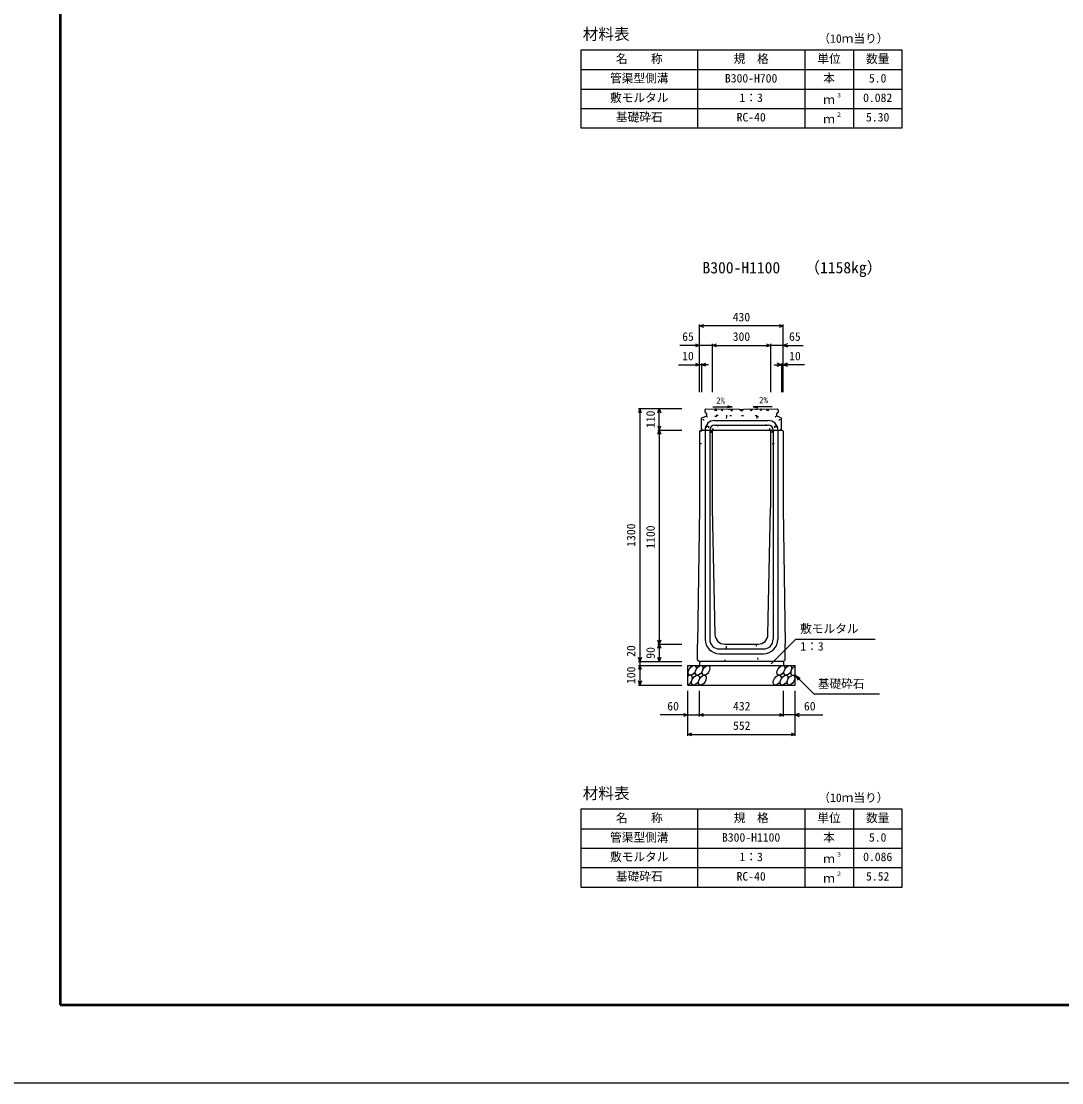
# Model space of a CAD drawing. Units: millimetres, scale not verified. Extents: x -12600 to 12600, y -5940 to 5940.
# Drawn here: x -4000 to 1346, y -5940 to -486 of the extents above; entities that cross this region are included whole.
import ezdxf
from ezdxf.enums import TextEntityAlignment as Align

# ---------------------------------------------------------------- set-up
doc = ezdxf.new("R2010")
doc.units = ezdxf.units.MM
doc.header["$LTSCALE"] = 40
doc.linetypes.add('DOTTED', pattern=[1.75, 0.25, -1.5])
for name, color, linetype, lineweight in [('0-0_DIM', 7, 'Continuous', 25), ('0-1_Defpoints', 5, 'Continuous', 25), ('0-2_HATCH', 6, 'Continuous', 25), ('0-3_HYO', 3, 'Continuous', 25), ('0-4_HYO2', 4, 'Continuous', 25), ('0-5_OUTLINE', 3, 'Continuous', 25), ('0-6_OUTLINE2', 4, 'DOTTED', 25), ('0-7_TXT', 7, 'Continuous', 25), ('0-8_WAKU', 3, 'Continuous', 25)]:
    doc.layers.add(name, color=color, linetype=linetype, lineweight=lineweight)
doc.styles.add('ＭＳ ゴシック', font='')
doc.styles.get('ＭＳ ゴシック').set_extended_font_data('MS Gothic')

msp = doc.modelspace()

# ---------------------------------------------------------------- linework, layer by layer
at = {"layer": '0-0_DIM'}
for p, q in [((-515, -2391.54), (-515, -2044.04)), ((-85, -2051.54), (-515, -2051.54)), ((-85, -2391.54), (-85, -2044.04)), ((-515, -2151.54), (-616.98, -2151.54)), ((-450, -2151.54), (-515, -2151.54)), ((-450, -2144.04), (-450, -2391.54)), ((-450, -2151.54), (-150, -2151.54)), ((-150, -2144.04), (-150, -2391.54)), ((-85, -2151.54), (-150, -2151.54)), ((-85, -2151.54), (16.98, -2151.54)), ((-623.38, -2251.54), (-515, -2251.54)), ((-505, -2251.54), (-515, -2251.54)), ((-505, -2244.04), (-505, -2391.54)), ((-468.7, -2251.54), (-505, -2251.54)), ((-131.3, -2251.54), (-95, -2251.54)), ((-95, -2244.04), (-95, -2391.54)), ((-95, -2251.54), (-85, -2251.54)), ((23.38, -2251.54), (-85, -2251.54)), ((-829.5, -2476.54), (-607, -2476.54)), ((-822, -2476.54), (-822, -3776.54)), ((-722, -2586.54), (-722, -2476.54)), ((-729.5, -2586.54), (-607, -2586.54)), ((-722, -2586.54), (-722, -3686.54)), ((-729.5, -3686.54), (-607, -3686.54)), ((-722, -3686.54), (-722, -3776.54)), ((-146.89, -3787.35), (-20.66, -3661.11)), ((-20.66, -3661.11), (387.24, -3661.11)), ((-829.5, -3776.54), (-607, -3776.54)), ((-829.5, -3796.54), (-607, -3796.54)), ((-822, -3776.54), (-822, -3796.54)), ((-822, -3796.54), (-822, -3896.54)), ((-24, -3846.54), (71.76, -3942.29)), ((-24, -3846.54), (1.98, -3861.54)), ((-24, -3846.54), (-9, -3872.52)), ((-829.5, -3896.54), (-607, -3896.54)), ((-576, -4157.9), (-576, -3926.54)), ((-516, -4057.9), (-516, -3926.54)), ((-84, -4057.9), (-84, -3926.54)), ((-24, -4157.9), (-24, -3926.54)), ((71.76, -3942.29), (409.31, -3942.29)), ((-575, -4050.4), (-716.79, -4050.4)), ((-576, -4050.4), (-516, -4050.4)), ((-516, -4050.4), (-84, -4050.4)), ((-24, -4050.4), (-84, -4050.4)), ((-24, -4050.4), (117.79, -4050.4)), ((-576, -4150.4), (-24, -4150.4))]:
    msp.add_line(p, q, dxfattribs=at)
for points in [[(-493.86, -2059.23), (-515, -2051.54), (-493.86, -2043.84)], [(-106.14, -2043.84), (-85, -2051.54), (-106.14, -2059.23)], [(-536.14, -2143.84), (-515, -2151.54), (-536.14, -2159.23)], [(-428.86, -2159.23), (-450, -2151.54), (-428.86, -2143.84)], [(-171.14, -2143.84), (-150, -2151.54), (-171.14, -2159.23)], [(-63.86, -2143.84), (-85, -2151.54), (-63.86, -2159.23)], [(-536.14, -2243.84), (-515, -2251.54), (-536.14, -2259.23)], [(-483.86, -2259.23), (-505, -2251.54), (-483.86, -2243.84)], [(-116.14, -2259.23), (-95, -2251.54), (-116.14, -2243.84)], [(-63.86, -2243.84), (-85, -2251.54), (-63.86, -2259.23)], [(-814.3, -2497.68), (-822, -2476.54), (-829.7, -2497.68)], [(-729.7, -2497.68), (-722, -2476.54), (-714.3, -2497.68)], [(-729.7, -2565.39), (-722, -2586.54), (-714.3, -2565.39)], [(-729.7, -2607.68), (-722, -2586.54), (-714.3, -2607.68)], [(-714.3, -3665.39), (-722, -3686.54), (-729.7, -3665.39)], [(-729.7, -3707.68), (-722, -3686.54), (-714.3, -3707.68)], [(-814.3, -3755.39), (-822, -3776.54), (-829.7, -3755.39)], [(-714.3, -3755.39), (-722, -3776.54), (-729.7, -3755.39)], [(-814.3, -3817.68), (-822, -3796.54), (-829.7, -3817.68)], [(-814.3, -3875.39), (-822, -3896.54), (-829.7, -3875.39)], [(-597.14, -4042.71), (-576, -4050.4), (-597.14, -4058.1)], [(-494.86, -4058.1), (-516, -4050.4), (-494.86, -4042.71)], [(-105.14, -4042.71), (-84, -4050.4), (-105.14, -4058.1)], [(-2.86, -4042.71), (-24, -4050.4), (-2.86, -4058.1)], [(-554.86, -4158.1), (-576, -4150.4), (-554.86, -4142.71)], [(-45.14, -4142.71), (-24, -4150.4), (-45.14, -4158.1)]]:
    msp.add_lwpolyline(points, dxfattribs=at)
at = {"layer": '0-1_Defpoints'}
msp.add_lwpolyline([(-4200, -5940), (12600, -5940), (12600, 5940), (-4200, 5940)], close=True, dxfattribs=at)
at = {"layer": '0-2_HATCH', "linetype": 'DOTTED'}
for p, q in [((-436.5, -2477.88), (-436.5, -2515.88)), ((-430.5, -2477.99), (-430.5, -2510)), ((-169.5, -2477.99), (-169.5, -2510)), ((-163.5, -2477.88), (-163.5, -2515.88)), ((-436.5, -2515.88), (-376.74, -2517.05)), ((-376.74, -2511.05), (-376.74, -2517.05)), ((-223.26, -2511.05), (-223.26, -2517.05)), ((-223.26, -2517.05), (-163.5, -2515.88))]:
    msp.add_line(p, q, dxfattribs=at)
for points in [[(-436.5, -2477.88), (-300, -2480.53), (-163.5, -2477.88)], [(-430.5, -2510), (-300, -2512.54), (-169.5, -2510)]]:
    msp.add_lwpolyline(points, dxfattribs=at)
for points in [[(-399.92, -2478.59), (-404.25, -2482.74), (-400.09, -2487.07), (-395.76, -2482.91)], [(-349.93, -2479.59), (-354.26, -2483.74), (-350.1, -2488.07), (-345.77, -2483.91)], [(-300, -2480.53), (-295.76, -2484.77), (-300, -2489.01), (-304.24, -2484.77)], [(-250.07, -2479.59), (-245.74, -2483.74), (-249.9, -2488.07), (-254.23, -2483.91)], [(-200.08, -2478.59), (-195.75, -2482.74), (-199.91, -2487.07), (-204.24, -2482.91)]]:
    msp.add_lwpolyline(points, close=True, dxfattribs=at)
at = {"layer": '0-2_HATCH'}
for centre in [(-553.11, -3821.54), (-517.63, -3821.54), (-482.16, -3821.54), (-97.95, -3821.54), (-62.48, -3821.54), (-536.23, -3871.54), (-500.75, -3871.54), (-116.55, -3871.54), (-81.07, -3871.54), (-45.59, -3871.54)]:
    msp.add_ellipse(centre, major_axis=(14.54, 23.54), ratio=0.5792, dxfattribs=at)
for centre, start_param, end_param in [((-27, -3821.54), 0.6666252, 4.1103269), ((-571.7, -3871.54), 3.7419964, 7.318141)]:
    msp.add_ellipse(centre, major_axis=(14.54, 23.54), ratio=0.5792, start_param=start_param, end_param=end_param, dxfattribs=at)
at = {"layer": '0-3_HYO'}
for p, q in [((-525, -634.64), (-525, -1034.64)), ((25, -634.64), (25, -1034.64)), ((275, -634.64), (275, -1034.64)), ((-1125, -734.64), (525, -734.64)), ((-525, -4534.64), (-525, -4934.64)), ((25, -4534.64), (25, -4934.64)), ((275, -4534.64), (275, -4934.64)), ((-1125, -4634.64), (525, -4634.64))]:
    msp.add_line(p, q, dxfattribs=at)
for points in [[(-1125, -1034.64), (525, -1034.64), (525, -634.64), (-1125, -634.64)], [(-1125, -4934.64), (525, -4934.64), (525, -4534.64), (-1125, -4534.64)]]:
    msp.add_lwpolyline(points, close=True, dxfattribs=at)
at = {"layer": '0-4_HYO2'}
for p, q in [((-1125, -834.64), (525, -834.64)), ((-1125, -934.64), (525, -934.64)), ((-1125, -4734.64), (525, -4734.64)), ((-1125, -4834.64), (525, -4834.64))]:
    msp.add_line(p, q, dxfattribs=at)
at = {"layer": '0-5_OUTLINE'}
for p, q in [((-483.21, -2476.96), (-489, -2482.69)), ((-489, -2482.69), (-489, -2493.54)), ((-489, -2493.54), (-480, -2503.54)), ((-483.21, -2476.96), (-312.11, -2480.3)), ((-480, -2503.54), (-480, -2513.54)), ((-291, -2483.54), (-287.89, -2480.3)), ((-111, -2493.54), (-120, -2503.54)), ((-120, -2503.54), (-120, -2513.54)), ((-111, -2482.69), (-111, -2493.54)), ((-505, -2526.54), (-480, -2513.54)), ((-505, -2580.54), (-505, -2526.54)), ((-95, -2526.54), (-120, -2513.54)), ((-95, -2580.54), (-95, -2526.54)), ((-515, -2592.54), (-509, -2586.54)), ((-515, -2592.54), (-515, -2986.54)), ((-509, -2586.54), (-91, -2586.54)), ((-505, -2580.54), (-499, -2586.54)), ((-450, -2586.54), (-450, -2986.54)), ((-150, -2586.54), (-150, -2986.54)), ((-101, -2586.54), (-95, -2580.54)), ((-91, -2586.54), (-85, -2592.54)), ((-85, -2592.54), (-85, -2986.54)), ((-515, -2986.54), (-525, -3686.54)), ((-450, -2986.54), (-436.05, -3637.61)), ((-163.95, -3637.61), (-150, -2986.54)), ((-85, -2986.54), (-75, -3686.54)), ((-525, -3767.54), (-525, -3686.54)), ((-386.06, -3686.54), (-213.94, -3686.54)), ((-75, -3767.54), (-75, -3686.54)), ((-576, -3796.54), (-24, -3796.54)), ((-576, -3896.54), (-576, -3796.54)), ((-525, -3767.54), (-516, -3776.54)), ((-84, -3776.54), (-516, -3776.54)), ((-516, -3776.54), (-516, -3796.54)), ((-84, -3776.54), (-75, -3767.54)), ((-84, -3776.54), (-84, -3796.54)), ((-24, -3896.54), (-24, -3796.54)), ((-576, -3896.54), (-24, -3896.54))]:
    msp.add_line(p, q, dxfattribs=at)
for points in [[(-291, -2483.54), (-309, -2483.54), (-312.11, -2480.3)], [(-287.89, -2480.3), (-116.79, -2476.96), (-111, -2482.69)]]:
    msp.add_lwpolyline(points, dxfattribs=at)
for centre, start, end in [((-386.06, -3636.54), 181.22783, 269.9994), ((-213.94, -3636.54), 270, 358.77242)]:
    msp.add_arc(centre, 50, start, end, dxfattribs=at)
at = {"layer": '0-6_OUTLINE2'}
for p, q in [((-442.3, -2586.54), (-503.36, -2525.68)), ((-481.31, -2514.22), (-395.59, -2586.54)), ((-376.74, -2517.05), (-391.5, -2586.54)), ((-223.26, -2517.05), (-208.5, -2586.54)), ((-118.69, -2514.22), (-204.41, -2586.54)), ((-157.7, -2586.54), (-96.64, -2525.68)), ((-513.5, -2591.04), (-458, -2591.04)), ((-481, -2566.04), (-469, -2566.04)), ((-481, -2566.04), (-481, -2591.04)), ((-469, -2566.04), (-469, -2591.04)), ((-458, -2591.04), (-458, -2656.54)), ((-142, -2591.04), (-142, -2656.54)), ((-142, -2591.04), (-86.5, -2591.04)), ((-131, -2566.04), (-119, -2566.04)), ((-131, -2566.04), (-131, -2591.04)), ((-119, -2566.04), (-119, -2591.04)), ((-515, -2656.54), (-458, -2656.54)), ((-142, -2656.54), (-85, -2656.54)), ((-385, -3776.54), (-375, -3686.54)), ((-225, -3686.54), (-215, -3776.54))]:
    msp.add_line(p, q, dxfattribs=at)
at = {"layer": '0-6_OUTLINE2', "linetype": 'Continuous'}
for p, q in [((-438, -2537.54), (-162, -2537.54)), ((-438, -2561.54), (-162, -2561.54)), ((-487, -2586.54), (-487, -3661.54)), ((-463, -2586.54), (-463, -3661.54)), ((-137, -2586.54), (-137, -3661.54)), ((-113, -2586.54), (-113, -3661.54)), ((-413, -3711.54), (-187, -3711.54)), ((-413, -3735.54), (-187, -3735.54))]:
    msp.add_line(p, q, dxfattribs=at)
for centre, radius, start, end in [((-438, -2586.54), 49, 90, 180), ((-438, -2586.54), 25, 90, 180), ((-162, -2586.54), 49, 0, 90), ((-162, -2586.54), 25, 0, 90), ((-413, -3661.54), 74, 180, 270), ((-413, -3661.54), 50, 180, 270), ((-187, -3661.54), 50, 270, 0), ((-187, -3661.54), 74, 270, 0)]:
    msp.add_arc(centre, radius, start, end, dxfattribs=at)
at = {"layer": '0-7_TXT'}
for p, q in [((-348.35, -2468.06), (-371.95, -2463.67)), ((-240.4, -2467.95), (-216.81, -2463.56)), ((-143.09, -2467.01), (-240.4, -2467.95)), ((-240.4, -2467.95), (-216.72, -2471.89))]:
    msp.add_line(p, q, dxfattribs=at)
msp.add_lwpolyline([(-446.3, -2467.11), (-348.35, -2468.06), (-372.03, -2472)], dxfattribs=at)
at = {"layer": '0-8_WAKU', "lineweight": 50}
msp.add_lwpolyline([(-3800, -5540), (12200, -5540), (12200, 5540), (-3800, 5540)], close=True, dxfattribs=at)

# ---------------------------------------------------------------- texts
at = {"layer": '0-0_DIM', "style": 'ＭＳ ゴシック'}
for s, p in [('430', (-345, -2041.54)), ('65', (-604.32, -2141.54)), ('300', (-345, -2141.54)), ('65', (-55.68, -2141.54)), ('10', (-604.84, -2241.54)), ('10', (-55.16, -2241.54)), ('敷モルタル', (1.38, -3642.38)), ('1：3', (2.38, -3733.07)), ('基礎砕石', (92.32, -3925.12)), ('60', (-681, -4040.4)), ('432', (-343.46, -4040.4)), ('60', (21, -4040.4)), ('552', (-343.46, -4140.4))]:
    msp.add_text(s, height=43.99, dxfattribs=at).set_placement(p, align=Align.BOTTOM_LEFT)
for s, p in [('110', (-732, -2576.54)), ('1300', (-832, -3186.54)), ('1100', (-732, -3196.54)), ('20', (-832, -3752.22)), ('90', (-732, -3761.54)), ('100', (-832, -3891.54))]:
    msp.add_text(s, height=43.99, rotation=90, dxfattribs=at).set_placement(p, align=Align.BOTTOM_LEFT)
at = {"layer": '0-7_TXT', "style": 'ＭＳ ゴシック'}
for s, height, p in [('材料表', 58.65, (-1115, -599.64)), ('（10ｍ当り）', 43.99, (95, -610.64)), ('名\u3000\u3000称', 43.99, (-945, -714.64)), ('規\u3000格', 43.99, (-340, -714.64)), ('単位', 43.99, (90, -714.64)), ('数量', 43.99, (340, -714.64)), ('管渠型側溝', 43.99, (-975, -814.64)), ('B300-H700', 43.99, (-385, -814.64)), ('本', 43.99, (120, -814.64)), ('5.0', 43.99, (355, -814.64)), ('敷モルタル', 43.99, (-975, -914.64)), ('1：3', 43.99, (-310, -914.64)), ('３', 21.99, (185.54, -884.27)), ('0.082', 43.99, (325, -914.64)), ('ｍ', 43.99, (120, -924.64)), ('基礎砕石', 43.99, (-945, -1014.64)), ('RC-40', 43.99, (-325, -1014.64)), ('ｍ', 43.99, (120, -1024.64)), ('２', 21.99, (185.54, -984.27)), ('5.30', 43.99, (340, -1014.64)), ('B300-H1100', 58.65, (-500, -1799.56)), ('（1158kg）', 58.65, (23.7, -1799.16)), ('2%', 32.99, (-429.34, -2461.54)), ('2%', 32.99, (-209.35, -2459.18)), ('材料表', 58.65, (-1115, -4499.64)), ('（10ｍ当り）', 43.99, (95, -4510.64)), ('名\u3000\u3000称', 43.99, (-945, -4614.64)), ('規\u3000格', 43.99, (-340, -4614.64)), ('単位', 43.99, (90, -4614.64)), ('数量', 43.99, (340, -4614.64)), ('管渠型側溝', 43.99, (-975, -4714.64)), ('B300-H1100', 43.99, (-400, -4714.64)), ('本', 43.99, (120, -4714.64)), ('5.0', 43.99, (355, -4714.64)), ('敷モルタル', 43.99, (-975, -4814.64)), ('1：3', 43.99, (-310, -4814.64)), ('ｍ', 43.99, (120, -4824.64)), ('３', 21.99, (185.54, -4784.27)), ('0.086', 43.99, (325, -4814.64)), ('基礎砕石', 43.99, (-945, -4914.64)), ('RC-40', 43.99, (-325, -4914.64)), ('ｍ', 43.99, (120, -4924.64)), ('２', 21.99, (185.54, -4884.27)), ('5.52', 43.99, (340, -4914.64))]:
    msp.add_text(s, height=height, dxfattribs=at).set_placement(p, align=Align.BOTTOM_LEFT)

doc.saveas('drawing.dxf')
